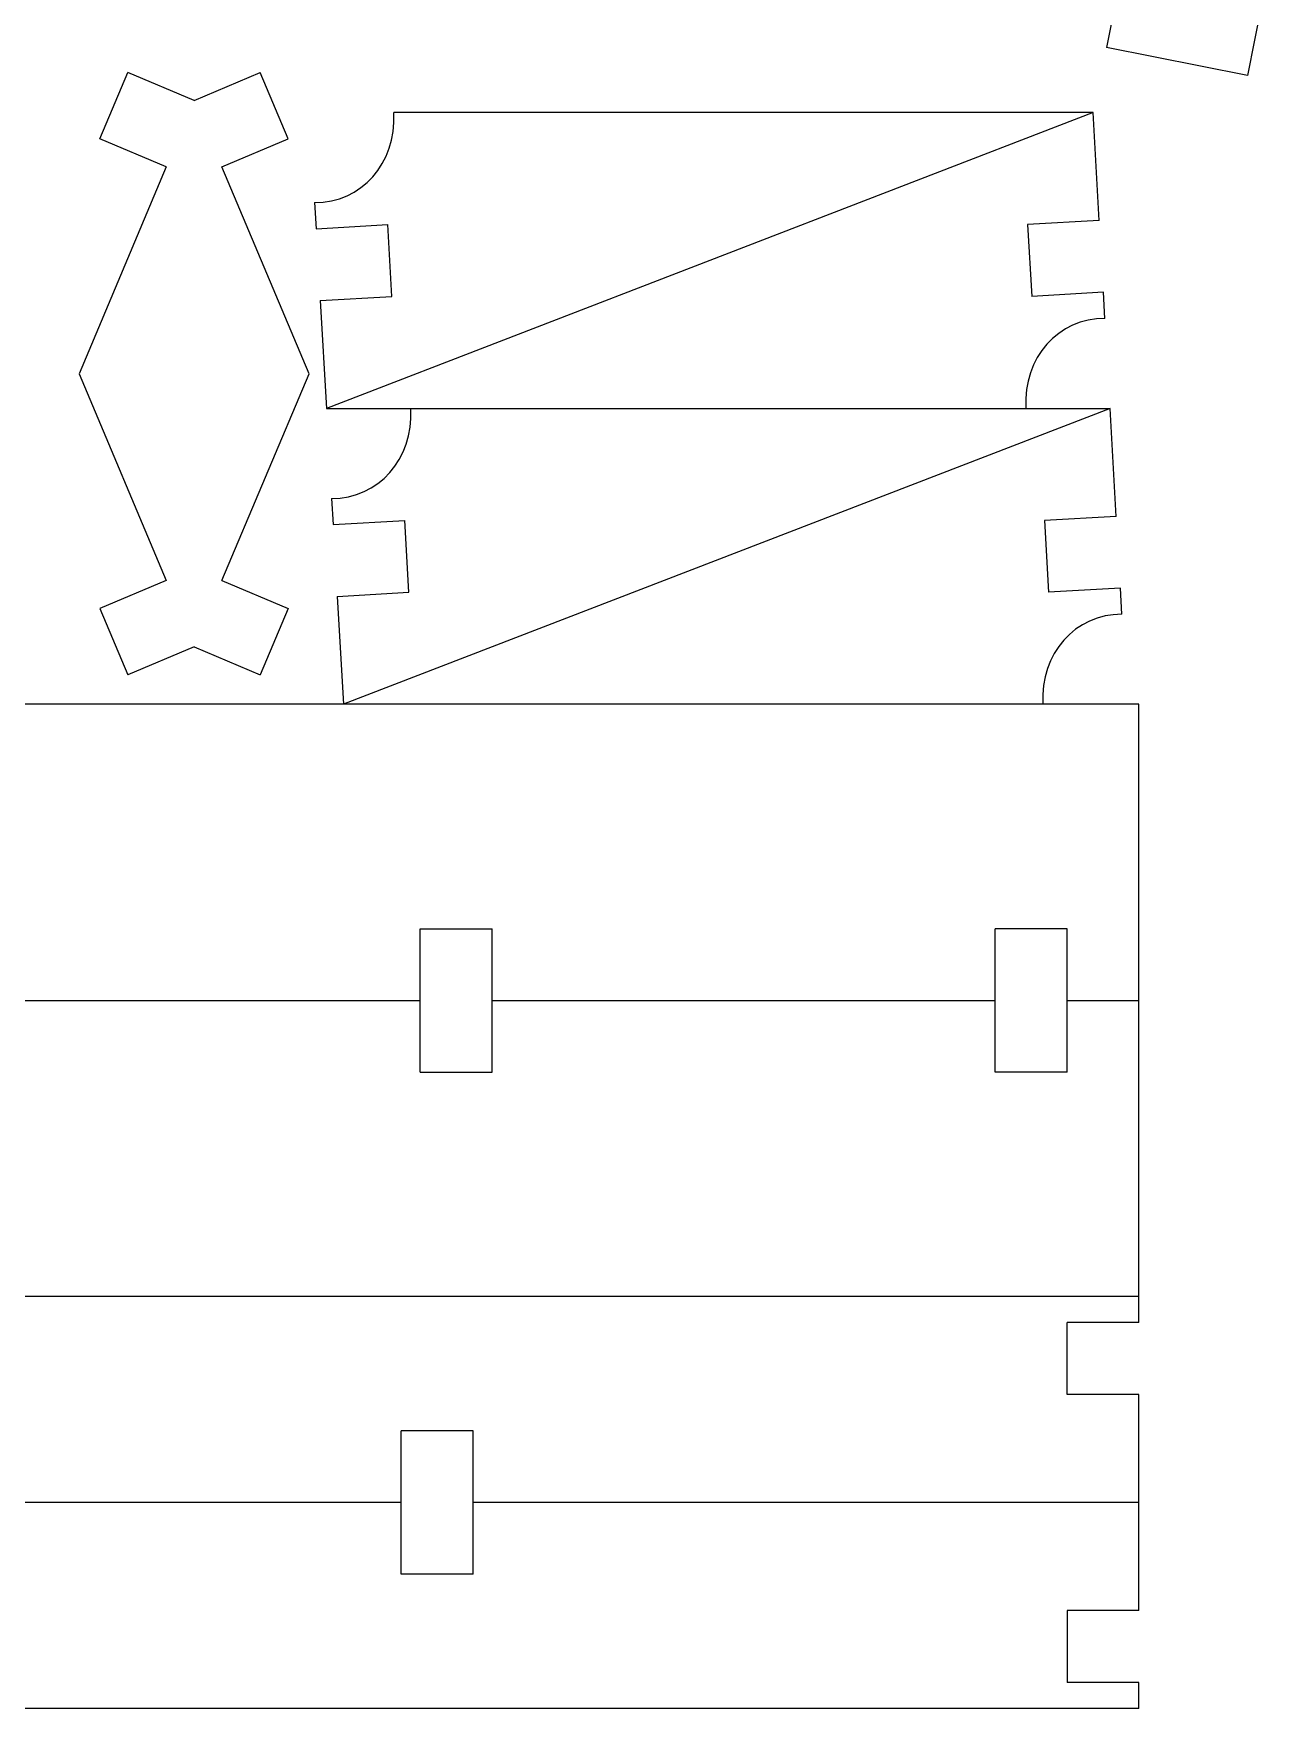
# Model space of a CAD drawing. Header units: inches. Extents: x -63 to 204, y -49 to 254.
# Drawn here: x 117.6 to 166.4, y -45.7 to 20.9 of the extents above; entities that cross this region are included whole.
import ezdxf

# ---------------------------------------------------------------- set-up
doc = ezdxf.new("R2010")
doc.units = ezdxf.units.IN
doc.header["$MEASUREMENT"] = 0
doc.layers.add('Capa 1', color=7, linetype='Continuous')

# ---------------------------------------------------------------- blocks, each defined once
blk = doc.blocks.new('block 515')
at = {"layer": 'Capa 1', "color": 7, "lineweight": 25, "true_color": 0xffffff}
blk.add_lwpolyline([(652.97, 75.64), (630.9, 80.02)], dxfattribs=at)
blk = doc.blocks.new('block 628')
at = {"layer": 'Capa 1', "color": 7, "lineweight": 25, "true_color": 0xffffff}
blk.add_lwpolyline([(633.08, 91.05), (630.9, 80.02)], dxfattribs=at)
blk = doc.blocks.new('block 641')
at = {"layer": 'Capa 1', "color": 7, "lineweight": 25, "true_color": 0xffffff}
blk.add_lwpolyline([(655.16, 86.68), (652.97, 75.64)], dxfattribs=at)
blk = doc.blocks.new('block 736')
at = {"layer": 'Capa 1', "color": 7, "lineweight": 25, "true_color": 0xffffff}
blk.add_lwpolyline([(635.97, -179.96), (185.97, -179.96)], dxfattribs=at)
blk = doc.blocks.new('block 737')
at = {"layer": 'Capa 1', "color": 7, "lineweight": 25, "true_color": 0xffffff}
blk.add_lwpolyline([(635.97, -175.89), (624.72, -175.89)], dxfattribs=at)
blk = doc.blocks.new('block 741')
at = {"layer": 'Capa 1', "color": 7, "lineweight": 25, "true_color": 0xffffff}
blk.add_lwpolyline([(635.97, -164.64), (624.72, -164.64)], dxfattribs=at)
blk = doc.blocks.new('block 742')
at = {"layer": 'Capa 1', "color": 7, "lineweight": 25, "true_color": 0xffffff}
blk.add_lwpolyline([(531.75, -158.94), (520.5, -158.94)], dxfattribs=at)
blk = doc.blocks.new('block 750')
at = {"layer": 'Capa 1', "color": 7, "lineweight": 25, "true_color": 0xffffff}
blk.add_lwpolyline([(635.97, -147.72), (531.75, -147.72)], dxfattribs=at)
blk = doc.blocks.new('block 751')
at = {"layer": 'Capa 1', "color": 7, "lineweight": 25, "true_color": 0xffffff}
blk.add_lwpolyline([(520.5, -147.72), (351.75, -147.72)], dxfattribs=at)
blk = doc.blocks.new('block 756')
at = {"layer": 'Capa 1', "color": 7, "lineweight": 25, "true_color": 0xffffff}
blk.add_lwpolyline([(531.75, -136.51), (520.5, -136.51)], dxfattribs=at)
blk = doc.blocks.new('block 761')
at = {"layer": 'Capa 1', "color": 7, "lineweight": 25, "true_color": 0xffffff}
blk.add_lwpolyline([(635.97, -130.8), (624.72, -130.8)], dxfattribs=at)
blk = doc.blocks.new('block 777')
at = {"layer": 'Capa 1', "color": 7, "lineweight": 25, "true_color": 0xffffff}
blk.add_lwpolyline([(488.07, 71.71), (498.44, 76.08)], dxfattribs=at)
blk = doc.blocks.new('block 778')
at = {"layer": 'Capa 1', "color": 7, "lineweight": 25, "true_color": 0xffffff}
blk.add_lwpolyline([(635.97, -119.55), (624.72, -119.55)], dxfattribs=at)
blk = doc.blocks.new('block 779')
at = {"layer": 'Capa 1', "color": 7, "lineweight": 25, "true_color": 0xffffff}
blk.add_lwpolyline([(635.97, -115.49), (185.97, -115.49)], dxfattribs=at)
blk = doc.blocks.new('block 788')
at = {"layer": 'Capa 1', "color": 7, "lineweight": 25, "true_color": 0xffffff}
blk.add_lwpolyline([(492.43, 61.35), (502.8, 65.71)], dxfattribs=at)
blk = doc.blocks.new('block 794')
at = {"layer": 'Capa 1', "color": 7, "lineweight": 25, "true_color": 0xffffff}
blk.add_lwpolyline([(624.72, -80.35), (613.47, -80.35)], dxfattribs=at)
blk = doc.blocks.new('block 798')
at = {"layer": 'Capa 1', "color": 7, "lineweight": 25, "true_color": 0xffffff}
blk.add_lwpolyline([(523.47, -80.35), (534.72, -80.35)], dxfattribs=at)
blk = doc.blocks.new('block 812')
at = {"layer": 'Capa 1', "color": 7, "lineweight": 25, "true_color": 0xffffff}
blk.add_lwpolyline([(628.81, 69.83), (508.79, 23.52)], dxfattribs=at)
blk = doc.blocks.new('block 816')
at = {"layer": 'Capa 1', "color": 7, "lineweight": 25, "true_color": 0xffffff}
blk.add_lwpolyline([(455.97, -69.14), (523.47, -69.14)], dxfattribs=at)
blk = doc.blocks.new('block 817')
at = {"layer": 'Capa 1', "color": 7, "lineweight": 25, "true_color": 0xffffff}
blk.add_lwpolyline([(534.72, -69.14), (613.47, -69.14)], dxfattribs=at)
blk = doc.blocks.new('block 818')
at = {"layer": 'Capa 1', "color": 7, "lineweight": 25, "true_color": 0xffffff}
blk.add_lwpolyline([(624.72, -69.14), (635.97, -69.14)], dxfattribs=at)
blk = doc.blocks.new('block 819')
at = {"layer": 'Capa 1', "color": 7, "lineweight": 25, "true_color": 0xffffff}
blk.add_lwpolyline([(624.72, -57.92), (613.47, -57.92)], dxfattribs=at)
blk = doc.blocks.new('block 823')
at = {"layer": 'Capa 1', "color": 7, "lineweight": 25, "true_color": 0xffffff}
blk.add_lwpolyline([(523.47, -57.92), (534.72, -57.92)], dxfattribs=at)
blk = doc.blocks.new('block 829')
at = {"layer": 'Capa 1', "color": 7, "lineweight": 25, "true_color": 0xffffff}
blk.add_lwpolyline([(483.7, -3.42), (473.33, -7.78)], dxfattribs=at)
blk = doc.blocks.new('block 841')
at = {"layer": 'Capa 1', "color": 7, "lineweight": 25, "true_color": 0xffffff}
blk.add_lwpolyline([(488.07, -13.79), (477.7, -18.15)], dxfattribs=at)
blk = doc.blocks.new('block 842')
at = {"layer": 'Capa 1', "color": 7, "lineweight": 25, "true_color": 0xffffff}
blk.add_lwpolyline([(631.46, 23.52), (511.44, -22.79)], dxfattribs=at)
blk = doc.blocks.new('block 843')
at = {"layer": 'Capa 1', "color": 7, "lineweight": 25, "true_color": 0xffffff}
blk.add_lwpolyline([(633.07, -4.6), (621.84, -5.25)], dxfattribs=at)
blk = doc.blocks.new('block 844')
at = {"layer": 'Capa 1', "color": 7, "lineweight": 25, "true_color": 0xffffff}
blk.add_lwpolyline([(510.47, -5.9), (521.71, -5.25)], dxfattribs=at)
blk = doc.blocks.new('block 845')
at = {"layer": 'Capa 1', "color": 7, "lineweight": 25, "true_color": 0xffffff}
blk.add_lwpolyline([(632.43, 6.63), (621.2, 5.98)], dxfattribs=at)
blk = doc.blocks.new('block 846')
at = {"layer": 'Capa 1', "color": 7, "lineweight": 25, "true_color": 0xffffff}
blk.add_lwpolyline([(635.97, -22.79), (430.5, -22.79)], dxfattribs=at)
blk = doc.blocks.new('block 861')
at = {"layer": 'Capa 1', "color": 7, "lineweight": 25, "true_color": 0xffffff}
blk.add_lwpolyline([(509.83, 5.33), (521.06, 5.98)], dxfattribs=at)
blk = doc.blocks.new('block 878')
at = {"layer": 'Capa 1', "color": 7, "lineweight": 25, "true_color": 0xffffff}
blk.add_lwpolyline([(630.42, 41.71), (619.19, 41.06)], dxfattribs=at)
blk = doc.blocks.new('block 879')
at = {"layer": 'Capa 1', "color": 7, "lineweight": 25, "true_color": 0xffffff}
blk.add_lwpolyline([(507.82, 40.41), (519.05, 41.05)], dxfattribs=at)
blk = doc.blocks.new('block 880')
at = {"layer": 'Capa 1', "color": 7, "lineweight": 25, "true_color": 0xffffff}
blk.add_lwpolyline([(629.77, 52.94), (618.54, 52.29)], dxfattribs=at)
blk = doc.blocks.new('block 886')
at = {"layer": 'Capa 1', "color": 7, "lineweight": 25, "true_color": 0xffffff}
blk.add_lwpolyline([(508.79, 23.52), (631.46, 23.52)], dxfattribs=at)
blk = doc.blocks.new('block 898')
at = {"layer": 'Capa 1', "color": 7, "lineweight": 25, "true_color": 0xffffff}
blk.add_lwpolyline([(473.33, 65.71), (477.7, 76.08)], dxfattribs=at)
blk = doc.blocks.new('block 900')
at = {"layer": 'Capa 1', "color": 7, "lineweight": 25, "true_color": 0xffffff}
blk.add_lwpolyline([(483.7, 61.35), (470.07, 28.96)], dxfattribs=at)
blk = doc.blocks.new('block 906')
at = {"layer": 'Capa 1', "color": 7, "lineweight": 25, "true_color": 0xffffff}
blk.add_lwpolyline([(507.18, 51.64), (518.41, 52.29)], dxfattribs=at)
blk = doc.blocks.new('block 914')
at = {"layer": 'Capa 1', "color": 7, "lineweight": 25, "true_color": 0xffffff}
blk.add_lwpolyline([(488.07, -13.79), (498.44, -18.15)], dxfattribs=at)
blk = doc.blocks.new('block 924')
at = {"layer": 'Capa 1', "color": 7, "lineweight": 25, "true_color": 0xffffff}
blk.add_lwpolyline([(628.81, 69.83), (519.33, 69.83)], dxfattribs=at)
blk = doc.blocks.new('block 926')
at = {"layer": 'Capa 1', "color": 7, "lineweight": 25, "true_color": 0xffffff}
blk.add_lwpolyline([(492.43, -3.42), (502.8, -7.78)], dxfattribs=at)
blk = doc.blocks.new('block 935')
at = {"layer": 'Capa 1', "color": 7, "lineweight": 25, "true_color": 0xffffff}
blk.add_lwpolyline([(492.43, -3.42), (506.07, 28.96)], dxfattribs=at)
blk = doc.blocks.new('block 936')
at = {"layer": 'Capa 1', "color": 7, "lineweight": 25, "true_color": 0xffffff}
blk.add_lwpolyline([(502.8, -7.78), (498.44, -18.15)], dxfattribs=at)
blk = doc.blocks.new('block 940')
at = {"layer": 'Capa 1', "color": 7, "lineweight": 25, "true_color": 0xffffff}
blk.add_lwpolyline([(483.7, 61.35), (473.33, 65.71)], dxfattribs=at)
blk = doc.blocks.new('block 941')
at = {"layer": 'Capa 1', "color": 7, "lineweight": 25, "true_color": 0xffffff}
blk.add_lwpolyline([(488.07, 71.71), (477.7, 76.08)], dxfattribs=at)
blk = doc.blocks.new('block 942')
at = {"layer": 'Capa 1', "color": 7, "lineweight": 25, "true_color": 0xffffff}
blk.add_lwpolyline([(473.33, -7.78), (477.7, -18.15)], dxfattribs=at)
blk = doc.blocks.new('block 944')
at = {"layer": 'Capa 1', "color": 7, "lineweight": 25, "true_color": 0xffffff}
blk.add_lwpolyline([(470.07, 28.96), (483.7, -3.42)], dxfattribs=at)
blk = doc.blocks.new('block 946')
at = {"layer": 'Capa 1', "color": 7, "lineweight": 25, "true_color": 0xffffff}
blk.add_lwpolyline([(506.94, 55.74), (507.18, 51.64)], dxfattribs=at)
blk = doc.blocks.new('block 947')
at = {"layer": 'Capa 1', "color": 7, "lineweight": 25, "true_color": 0xffffff}
blk.add_lwpolyline([(507.82, 40.41), (508.79, 23.52)], dxfattribs=at)
blk = doc.blocks.new('block 948')
at = {"layer": 'Capa 1', "color": 7, "lineweight": 25, "true_color": 0xffffff}
blk.add_lwpolyline([(509.6, 9.43), (509.83, 5.33)], dxfattribs=at)
blk = doc.blocks.new('block 949')
at = {"layer": 'Capa 1', "color": 7, "lineweight": 25, "true_color": 0xffffff}
blk.add_lwpolyline([(510.47, -5.9), (511.44, -22.79)], dxfattribs=at)
blk = doc.blocks.new('block 950')
at = {"layer": 'Capa 1', "color": 7, "lineweight": 25, "true_color": 0xffffff}
blk.add_lwpolyline([(520.5, -158.94), (520.5, -136.51)], dxfattribs=at)
blk = doc.blocks.new('block 951')
at = {"layer": 'Capa 1', "color": 7, "lineweight": 25, "true_color": 0xffffff}
blk.add_lwpolyline([(523.47, -80.35), (523.47, -57.92)], dxfattribs=at)
blk = doc.blocks.new('block 952')
at = {"layer": 'Capa 1', "color": 7, "lineweight": 25, "true_color": 0xffffff}
blk.add_lwpolyline([(521.71, -5.25), (521.06, 5.98)], dxfattribs=at)
blk = doc.blocks.new('block 953')
at = {"layer": 'Capa 1', "color": 7, "lineweight": 25, "true_color": 0xffffff}
blk.add_lwpolyline([(519.05, 41.05), (518.41, 52.29)], dxfattribs=at)
blk = doc.blocks.new('block 954')
at = {"layer": 'Capa 1', "color": 7, "lineweight": 25, "true_color": 0xffffff}
blk.add_lwpolyline([(531.75, -158.94), (531.75, -136.51)], dxfattribs=at)
blk = doc.blocks.new('block 955')
at = {"layer": 'Capa 1', "color": 7, "lineweight": 25, "true_color": 0xffffff}
blk.add_lwpolyline([(534.72, -80.35), (534.72, -57.92)], dxfattribs=at)
blk = doc.blocks.new('block 956')
at = {"layer": 'Capa 1', "color": 7, "lineweight": 25, "true_color": 0xffffff}
blk.add_lwpolyline([(506.07, 28.96), (492.43, 61.35)], dxfattribs=at)
blk = doc.blocks.new('block 957')
at = {"layer": 'Capa 1', "color": 7, "lineweight": 25, "true_color": 0xffffff}
blk.add_lwpolyline([(502.8, 65.71), (498.44, 76.08)], dxfattribs=at)
blk = doc.blocks.new('block 958')
at = {"layer": 'Capa 1', "color": 7, "lineweight": 25, "true_color": 0xffffff}
blk.add_lwpolyline([(613.47, -80.35), (613.47, -57.92)], dxfattribs=at)
blk = doc.blocks.new('block 959')
at = {"layer": 'Capa 1', "color": 7, "lineweight": 25, "true_color": 0xffffff}
blk.add_lwpolyline([(618.54, 52.29), (619.19, 41.06)], dxfattribs=at)
blk = doc.blocks.new('block 960')
at = {"layer": 'Capa 1', "color": 7, "lineweight": 25, "true_color": 0xffffff}
blk.add_lwpolyline([(621.2, 5.98), (621.84, -5.25)], dxfattribs=at)
blk = doc.blocks.new('block 961')
at = {"layer": 'Capa 1', "color": 7, "lineweight": 25, "true_color": 0xffffff}
blk.add_lwpolyline([(633.3, -8.7), (633.07, -4.6)], dxfattribs=at)
blk = doc.blocks.new('block 962')
at = {"layer": 'Capa 1', "color": 7, "lineweight": 25, "true_color": 0xffffff}
blk.add_lwpolyline([(632.43, 6.63), (631.46, 23.52)], dxfattribs=at)
blk = doc.blocks.new('block 963')
at = {"layer": 'Capa 1', "color": 7, "lineweight": 25, "true_color": 0xffffff}
blk.add_lwpolyline([(630.65, 37.61), (630.42, 41.71)], dxfattribs=at)
blk = doc.blocks.new('block 964')
at = {"layer": 'Capa 1', "color": 7, "lineweight": 25, "true_color": 0xffffff}
blk.add_lwpolyline([(629.77, 52.94), (628.81, 69.83)], dxfattribs=at)
blk = doc.blocks.new('block 965')
at = {"layer": 'Capa 1', "color": 7, "lineweight": 25, "true_color": 0xffffff}
blk.add_lwpolyline([(624.72, -164.64), (624.72, -175.89)], dxfattribs=at)
blk = doc.blocks.new('block 966')
at = {"layer": 'Capa 1', "color": 7, "lineweight": 25, "true_color": 0xffffff}
blk.add_lwpolyline([(624.72, -130.8), (624.72, -119.55)], dxfattribs=at)
blk = doc.blocks.new('block 967')
at = {"layer": 'Capa 1', "color": 7, "lineweight": 25, "true_color": 0xffffff}
blk.add_lwpolyline([(624.72, -80.35), (624.72, -57.92)], dxfattribs=at)
blk = doc.blocks.new('block 968')
at = {"layer": 'Capa 1', "color": 7, "lineweight": 25, "true_color": 0xffffff}
blk.add_lwpolyline([(635.97, -179.96), (635.97, -175.89)], dxfattribs=at)
blk = doc.blocks.new('block 969')
at = {"layer": 'Capa 1', "color": 7, "lineweight": 25, "true_color": 0xffffff}
blk.add_lwpolyline([(635.97, -164.64), (635.97, -130.8)], dxfattribs=at)
blk = doc.blocks.new('block 970')
at = {"layer": 'Capa 1', "color": 7, "lineweight": 25, "true_color": 0xffffff}
blk.add_lwpolyline([(635.97, -119.55), (635.97, -22.79)], dxfattribs=at)
blk = doc.blocks.new('block 980')
at = {"layer": 'Capa 1', "color": 7, "lineweight": 25, "true_color": 0xffffff}
blk.add_open_spline([(506.94, 55.74), (514.23, 55.68), (519.78, 61.94), (519.33, 69.72), (519.33, 69.76), (519.33, 69.79), (519.33, 69.83)], degree=3, knots=[0, 0, 0, 0, 1, 1, 1, 2, 2, 2, 2], dxfattribs=at)
blk = doc.blocks.new('block 981')
at = {"layer": 'Capa 1', "color": 7, "lineweight": 25, "true_color": 0xffffff}
blk.add_open_spline([(633.3, -8.7), (626.02, -8.64), (620.47, -14.9), (620.92, -22.68), (620.92, -22.72), (620.92, -22.75), (620.92, -22.79)], degree=3, knots=[0, 0, 0, 0, 1, 1, 1, 2, 2, 2, 2], dxfattribs=at)
blk = doc.blocks.new('block 982')
at = {"layer": 'Capa 1', "color": 7, "lineweight": 25, "true_color": 0xffffff}
blk.add_open_spline([(509.6, 9.43), (516.88, 9.37), (522.43, 15.63), (521.99, 23.41), (521.98, 23.45), (521.98, 23.48), (521.98, 23.52)], degree=3, knots=[0, 0, 0, 0, 1, 1, 1, 2, 2, 2, 2], dxfattribs=at)
blk = doc.blocks.new('block 983')
at = {"layer": 'Capa 1', "color": 7, "lineweight": 25, "true_color": 0xffffff}
blk.add_open_spline([(630.65, 37.61), (623.36, 37.67), (617.82, 31.41), (618.26, 23.63), (618.27, 23.59), (618.27, 23.56), (618.27, 23.52)], degree=3, knots=[0, 0, 0, 0, 1, 1, 1, 2, 2, 2, 2], dxfattribs=at)
blk = doc.blocks.new('block 2')
at = {"layer": 'Capa 1'}
for name in ['block 628', 'block 641', 'block 515', 'block 898', 'block 941', 'block 777', 'block 957', 'block 980', 'block 812', 'block 924', 'block 964', 'block 940', 'block 788', 'block 900', 'block 956', 'block 946', 'block 880', 'block 906', 'block 953', 'block 959', 'block 879', 'block 947', 'block 878', 'block 963', 'block 983', 'block 944', 'block 935', 'block 886', 'block 982', 'block 842', 'block 962', 'block 948', 'block 861', 'block 952', 'block 845', 'block 960', 'block 829', 'block 926', 'block 843', 'block 961', 'block 942', 'block 936', 'block 844', 'block 949', 'block 981', 'block 841', 'block 914', 'block 846', 'block 970', 'block 823', 'block 951', 'block 955', 'block 819', 'block 958', 'block 967', 'block 816', 'block 817', 'block 818', 'block 798', 'block 794', 'block 779', 'block 778', 'block 966', 'block 761', 'block 969', 'block 756', 'block 950', 'block 954', 'block 751', 'block 750', 'block 742', 'block 741', 'block 965', 'block 737', 'block 968', 'block 736']:
    blk.add_blockref(name, (0, 0), dxfattribs=at)

msp = doc.modelspace()

# ---------------------------------------------------------------- block references
at = {"layer": 'Capa 1', "xscale": 0.254, "yscale": 0.254, "zscale": 0.254}
msp.add_blockref('block 2', (0, 0), dxfattribs=at)

doc.saveas('drawing.dxf')
